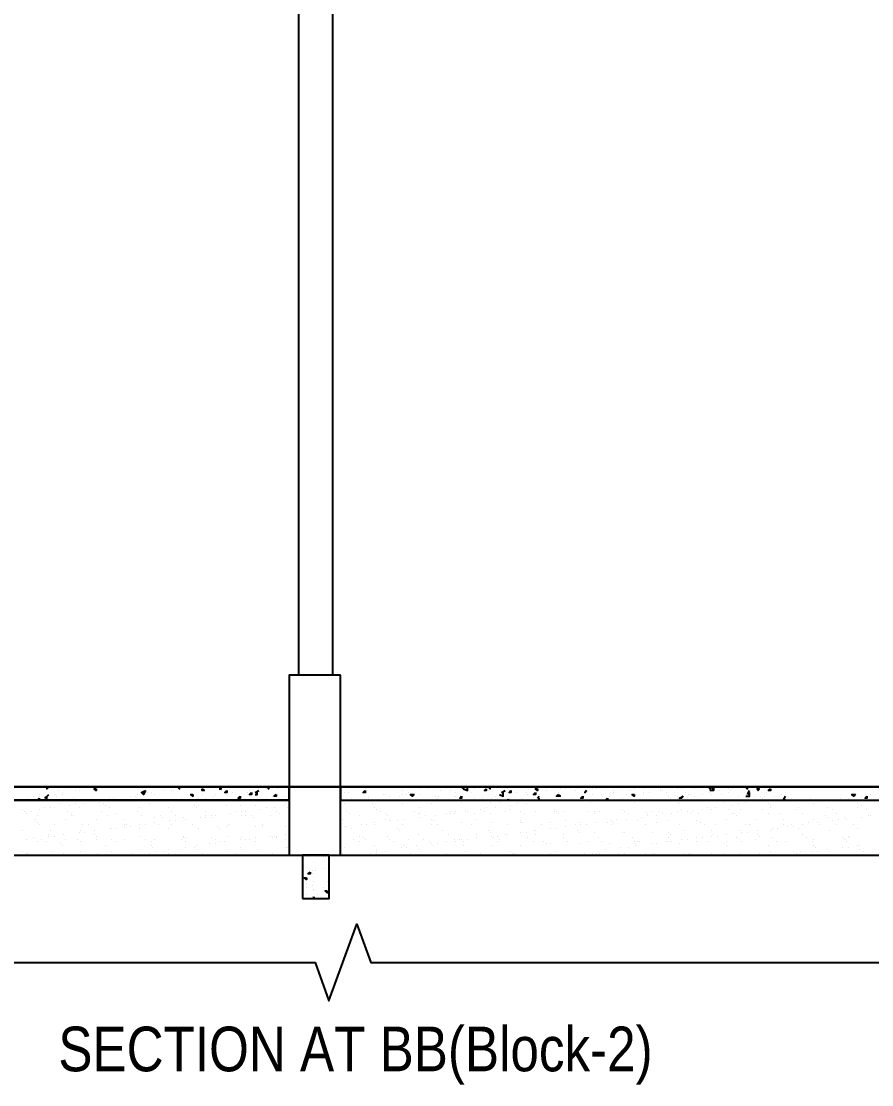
# Model space of a CAD drawing. Header units: metres. Extents: x -941 to 1333, y -28 to 1490.
# Drawn here: x 1022.43 to 1030.04, y 365.1 to 374.63 of the extents above; entities that cross this region are included whole.
import ezdxf

# ---------------------------------------------------------------- set-up
doc = ezdxf.new("R2010")
doc.units = ezdxf.units.M
for name, color, linetype in [('BLK_2_FLR_0_REGULAR_ROOM_1', 4, 'Continuous'), ('BLK_2_HT_OF_BLDG', 5, 'Continuous'), ('window', 3, 'Continuous')]:
    doc.layers.add(name, color=color, linetype=linetype)
doc.styles.add('style2A', font='swissc.ttf')
doc.dimstyles.get("Standard").update_dxf_attribs({"dimtxt": 0.4, "dimasz": 0.18, "dimexe": 0.18, "dimexo": 0.0625, "dimgap": 0, "dimtad": 0, "dimzin": 0, "dimdsep": 46, "dimtxsty": 'style2A', "dimcen": 0.09, "dimse1": 1, "dimse2": 1, "dimadec": 0, "dimazin": 0, "dimtfac": 1, "dimtofl": 0, "dimtmove": 0, "dimatfit": 3, "dimfxl": 0, "dimtolj": 1, "dimtzin": 0, "dimarcsym": 0})

# ---------------------------------------------------------------- blocks, each defined once
blk = doc.blocks.new('*D958')
at = {"layer": 'BLK_2_HT_OF_BLDG', "color": 0, "lineweight": -2}
blk.add_line((1015.2107, 367.9528), (1015.2107, 381.8887), dxfattribs=at)
at = {"layer": 'BLK_2_HT_OF_BLDG', "color": 0}
for points in [[(1015.1807, 381.8887), (1015.2407, 381.8887), (1015.2107, 382.0687)], [(1015.1807, 367.9528), (1015.2407, 367.9528), (1015.2107, 367.7728)]]:
    blk.add_solid(points, dxfattribs=at)
at = {"layer": 'Defpoints', "color": 0}
for p in [(1015.2107, 382.0687), (1025.0305, 382.0687), (1018.315, 367.7728)]:
    blk.add_point(p, dxfattribs=at)
at = {"layer": 'BLK_2_HT_OF_BLDG', "color": 0, "insert": (1015.031, 374.9208), "char_height": 0.35, "attachment_point": 5, "rotation": 90, "style": 'style2A'}
blk.add_mtext('\\A2;14.30', dxfattribs=at)
blk = doc.blocks.new('*D955')
at = {"layer": 'BLK_2_FLR_0_REGULAR_ROOM_1', "color": 0, "lineweight": -2}
blk.add_line((1016.1952, 367.9528), (1016.1952, 380.973), dxfattribs=at)
at = {"layer": 'BLK_2_FLR_0_REGULAR_ROOM_1', "color": 0}
for points in [[(1016.1652, 380.973), (1016.2252, 380.973), (1016.1952, 381.153)], [(1016.1652, 367.9528), (1016.2252, 367.9528), (1016.1952, 367.7728)]]:
    blk.add_solid(points, dxfattribs=at)
at = {"layer": 'Defpoints', "color": 0}
for p in [(1016.1952, 381.153), (1025.0559, 381.153), (1025.0559, 367.7728)]:
    blk.add_point(p, dxfattribs=at)
at = {"layer": 'BLK_2_FLR_0_REGULAR_ROOM_1', "color": 0, "insert": (1015.9898, 374.4629), "char_height": 0.4, "attachment_point": 5, "rotation": 90, "style": 'style2A'}
blk.add_mtext('\\A2;13.38', dxfattribs=at)

msp = doc.modelspace()

# ---------------------------------------------------------------- linework, layer by layer
at = {"lineweight": 25}
for points in [[(1024.91178, 368.77335), (1024.91178, 381.15298)], [(1025.21703, 368.77335), (1025.21703, 381.15298)], [(1018.31496, 367.77281), (1031.81385, 367.77281)], [(1022.58848, 367.70497), (1022.58848, 367.70497)], [(1022.63935, 367.67106), (1022.67327, 367.70497)], [(1022.65631, 367.77281), (1022.65631, 367.75585), (1022.67327, 367.77281)], [(1022.72414, 367.70497), (1022.72414, 367.70497)], [(1022.75806, 367.73889), (1022.75806, 367.73889)], [(1022.79198, 367.72193), (1022.79198, 367.72193)], [(1022.79198, 367.70497), (1022.79198, 367.70497)], [(1022.91069, 367.73889), (1022.91069, 367.73889)], [(1022.9446, 367.73889), (1022.9446, 367.73889)], [(1023.09723, 367.75585), (1023.09723, 367.75585)], [(1023.09723, 367.75585), (1023.09723, 367.75585)], [(1023.47031, 367.70497), (1023.47031, 367.70497)], [(1023.55511, 367.72193), (1023.55511, 367.72193)], [(1023.58902, 367.72193), (1023.58902, 367.72193)], [(1023.62294, 367.70497), (1023.62294, 367.70497)], [(1023.70773, 367.73889), (1023.70773, 367.73889)], [(1023.77557, 367.73889), (1023.77557, 367.73889)], [(1023.79252, 367.73889), (1023.79252, 367.73889)], [(1023.82644, 367.77281), (1023.82644, 367.77281)], [(1023.82644, 367.77281), (1023.8434, 367.75585), (1023.8434, 367.77281)], [(1023.86036, 367.75585), (1023.86036, 367.75585)], [(1023.86036, 367.75585), (1023.86036, 367.75585)], [(1024.0469, 367.70497), (1024.0469, 367.70497)], [(1024.16561, 367.70497), (1024.16561, 367.70497)], [(1024.19953, 367.75585), (1024.21648, 367.75585), (1024.21648, 367.77281)], [(1024.21648, 367.73889), (1024.21648, 367.73889)], [(1024.26736, 367.70497), (1024.26736, 367.70497)], [(1024.31823, 367.72193), (1024.31823, 367.72193)], [(1024.40303, 367.77281), (1024.40303, 367.77281)], [(1024.4539, 367.72193), (1024.4539, 367.72193)], [(1024.47086, 367.73889), (1024.47086, 367.73889)], [(1024.52174, 367.72193), (1024.55565, 367.73889)], [(1024.52174, 367.70497), (1024.53869, 367.70497), (1024.53869, 367.72193)], [(1024.53869, 367.73889), (1024.53869, 367.73889)], [(1024.55565, 367.75585), (1024.55565, 367.75585)], [(1024.62349, 367.75585), (1024.62349, 367.75585)], [(1024.64044, 367.75585), (1024.64044, 367.75585)], [(1024.72524, 367.75585), (1024.72524, 367.75585)], [(1025.31878, 367.72193), (1025.31878, 367.72193)], [(1025.3527, 367.72193), (1025.3527, 367.72193)], [(1025.50532, 367.75585), (1025.50532, 367.75585)], [(1025.52228, 367.72193), (1025.52228, 367.72193)], [(1025.59011, 367.77281), (1025.59011, 367.77281)], [(1025.67491, 367.70497), (1025.67491, 367.70497)], [(1025.69186, 367.70497), (1025.69186, 367.70497)], [(1025.84449, 367.73889), (1025.84449, 367.73889)], [(1025.84449, 367.70497), (1025.84449, 367.70497)], [(1025.87841, 367.70497), (1025.87841, 367.70497)], [(1025.89537, 367.72193), (1025.89537, 367.72193)], [(1025.99712, 367.75585), (1025.99712, 367.75585)], [(1025.99712, 367.70497), (1025.99712, 367.70497)], [(1025.99712, 367.70497), (1025.99712, 367.70497)], [(1026.06495, 367.75585), (1026.06495, 367.75585)], [(1026.18366, 367.73889), (1026.18366, 367.73889)], [(1026.26845, 367.73889), (1026.26845, 367.73889)], [(1026.31933, 367.72193), (1026.31933, 367.72193)], [(1026.3702, 367.77281), (1026.3702, 367.77281)], [(1026.3702, 367.77281), (1026.38716, 367.75585), (1026.38716, 367.77281)], [(1026.3702, 367.75585), (1026.3702, 367.75585)], [(1026.38716, 367.75585), (1026.42108, 367.73889), (1026.42108, 367.77281)], [(1026.40412, 367.77281), (1026.40412, 367.77281)], [(1026.45499, 367.72193), (1026.45499, 367.72193)], [(1026.48891, 367.75585), (1026.48891, 367.75585)], [(1026.60762, 367.77281), (1026.62458, 367.75585), (1026.62458, 367.77281)], [(1026.60762, 367.73889), (1026.60762, 367.73889)], [(1026.70937, 367.70497), (1026.74329, 367.68801), (1026.74329, 367.72193)], [(1026.72633, 367.72193), (1026.76024, 367.73889)], [(1026.7772, 367.75585), (1026.7772, 367.75585)], [(1026.86199, 367.72193), (1026.86199, 367.72193)], [(1026.94679, 367.72193), (1026.94679, 367.72193)], [(1026.96374, 367.70497), (1026.96374, 367.70497)], [(1027.04854, 367.73889), (1027.04854, 367.73889)], [(1027.0655, 367.70497), (1027.0655, 367.70497)], [(1027.13333, 367.73889), (1027.13333, 367.73889)], [(1027.23508, 367.72193), (1027.23508, 367.72193)], [(1027.25204, 367.75585), (1027.25204, 367.75585)], [(1027.30291, 367.75585), (1027.30291, 367.75585)], [(1027.3877, 367.73889), (1027.3877, 367.73889)], [(1027.40466, 367.75585), (1027.40466, 367.75585)], [(1027.4725, 367.72193), (1027.4725, 367.72193)], [(1027.54033, 367.75585), (1027.54033, 367.75585)], [(1027.54033, 367.70497), (1027.54033, 367.70497)], [(1027.57425, 367.75585), (1027.57425, 367.75585)], [(1027.62512, 367.70497), (1027.62512, 367.70497)], [(1027.72687, 367.73889), (1027.72687, 367.73889)], [(1027.72687, 367.72193), (1027.72687, 367.72193)], [(1027.84558, 367.70497), (1027.84558, 367.70497)], [(1027.8795, 367.73889), (1027.8795, 367.73889)], [(1027.91342, 367.75585), (1027.91342, 367.75585)], [(1027.99821, 367.75585), (1027.99821, 367.75585)], [(1027.99821, 367.72193), (1027.99821, 367.72193)], [(1027.99821, 367.70497), (1027.99821, 367.70497)], [(1028.04908, 367.72193), (1028.04908, 367.72193)], [(1028.15083, 367.75585), (1028.15083, 367.75585)], [(1028.15083, 367.73889), (1028.15083, 367.73889)], [(1028.16779, 367.73889), (1028.16779, 367.73889)], [(1028.20171, 367.72193), (1028.20171, 367.72193)], [(1028.30346, 367.77281), (1028.30346, 367.77281)], [(1028.30346, 367.75585), (1028.30346, 367.75585)], [(1028.33738, 367.75585), (1028.33738, 367.75585)], [(1028.37129, 367.72193), (1028.37129, 367.72193)], [(1028.40521, 367.70497), (1028.40521, 367.70497)], [(1028.42217, 367.70497), (1028.42217, 367.70497)], [(1028.45608, 367.75585), (1028.45608, 367.75585)], [(1028.52392, 367.70497), (1028.52392, 367.70497)], [(1028.60871, 367.75585), (1028.62567, 367.77281), (1028.62567, 367.73889), (1028.59175, 367.73889)], [(1028.59175, 367.72193), (1028.59175, 367.72193)], [(1028.59175, 367.72193), (1028.59175, 367.72193)], [(1028.60871, 367.70497), (1028.60871, 367.70497)], [(1028.62567, 367.73889), (1028.62567, 367.73889)], [(1028.67654, 367.73889), (1028.67654, 367.73889)], [(1028.6935, 367.70497), (1028.6935, 367.70497)], [(1028.76134, 367.75585), (1028.76134, 367.75585)], [(1028.76134, 367.72193), (1028.76134, 367.72193)], [(1028.77829, 367.73889), (1028.77829, 367.73889)], [(1028.79525, 367.75585), (1028.79525, 367.75585)], [(1028.91396, 367.77281), (1028.91396, 367.77281)], [(1028.91396, 367.77281), (1028.93092, 367.75585), (1028.93092, 367.77281)], [(1028.91396, 367.75585), (1028.91396, 367.75585)], [(1028.91396, 367.68801), (1028.94788, 367.68801), (1028.94788, 367.72193)], [(1028.93092, 367.70497), (1028.94788, 367.73889)], [(1028.94788, 367.72193), (1028.94788, 367.72193)], [(1029.03267, 367.73889), (1029.01571, 367.75585), (1029.03267, 367.75585), (1029.01571, 367.73889)], [(1029.1005, 367.72193), (1029.1005, 367.72193)], [(1029.23617, 367.70497), (1029.23617, 367.70497)], [(1029.27009, 367.72193), (1029.27009, 367.72193)], [(1029.27009, 367.70497), (1029.27009, 367.70497)], [(1029.98234, 367.70497), (1029.98234, 367.70497)], [(1030.03322, 367.70497), (1030.03322, 367.70497)], [(1024.81003, 367.6541), (1024.82699, 367.6541), (1018.77284, 367.6541)], [(1022.48673, 367.67106), (1022.48673, 367.67106)], [(1022.48673, 367.6541), (1022.48673, 367.6541)], [(1022.5376, 367.68801), (1022.5376, 367.68801)], [(1022.58848, 367.68801), (1022.58848, 367.68801)], [(1022.63935, 367.6541), (1022.65631, 367.6541), (1022.65631, 367.68801)], [(1022.63935, 367.68801), (1022.63935, 367.68801)], [(1022.7411, 367.68801), (1022.7411, 367.68801)], [(1022.77502, 367.62018), (1022.77502, 367.62018)], [(1022.80894, 367.6541), (1022.80894, 367.6541)], [(1022.80894, 367.6541), (1022.80894, 367.6541)], [(1022.8259, 367.6541), (1022.84285, 367.6541)], [(1022.8259, 367.6541), (1022.8259, 367.6541)], [(1022.84285, 367.6541), (1022.84285, 367.6541)], [(1022.85981, 367.60322), (1022.85981, 367.60322)], [(1022.89373, 367.67106), (1022.89373, 367.67106)], [(1022.91069, 367.62018), (1022.91069, 367.62018)], [(1022.97852, 367.6541), (1022.99548, 367.6541)], [(1022.99548, 367.62018), (1022.99548, 367.62018)], [(1023.06331, 367.67106), (1023.06331, 367.67106)], [(1023.09723, 367.6541), (1023.09723, 367.6541)], [(1023.09723, 367.6541), (1023.09723, 367.6541)], [(1023.13115, 367.63714), (1023.13115, 367.63714)], [(1023.16506, 367.62018), (1023.16506, 367.62018)], [(1023.18202, 367.60322), (1023.18202, 367.60322)], [(1023.21594, 367.67106), (1023.21594, 367.67106)], [(1023.21594, 367.6541), (1023.21594, 367.6541)], [(1023.24986, 367.67106), (1023.24986, 367.67106)], [(1023.26681, 367.6541), (1023.26681, 367.6541)], [(1023.38552, 367.6541), (1023.38552, 367.6541)], [(1023.40248, 367.68801), (1023.40248, 367.68801)], [(1023.40248, 367.68801), (1023.40248, 367.68801)], [(1023.45336, 367.68801), (1023.45336, 367.68801)], [(1023.57206, 367.62018), (1023.57206, 367.62018)], [(1023.86036, 367.67106), (1023.86036, 367.67106)], [(1023.86036, 367.6541), (1023.86036, 367.6541)], [(1023.89427, 367.6541), (1023.89427, 367.6541)], [(1023.97907, 367.60322), (1023.97907, 367.60322)], [(1024.01298, 367.67106), (1024.01298, 367.67106)], [(1024.01298, 367.60322), (1024.01298, 367.60322)], [(1024.08082, 367.67106), (1024.08082, 367.67106)], [(1024.14865, 367.68801), (1024.14865, 367.68801)], [(1024.26736, 367.60322), (1024.26736, 367.60322)], [(1024.38607, 367.60322), (1024.38607, 367.60322)], [(1024.50478, 367.6541), (1024.50478, 367.6541)], [(1024.52174, 367.60322), (1024.52174, 367.60322)], [(1024.62349, 367.67106), (1024.62349, 367.67106)], [(1024.67436, 367.68801), (1024.67436, 367.68801)], [(1024.75915, 367.6541), (1024.75915, 367.6541)], [(1024.77611, 367.68801), (1024.77611, 367.68801)], [(1024.77611, 367.60322), (1024.77611, 367.60322)], [(1024.79307, 367.62018), (1024.79307, 367.62018)], [(1024.81003, 367.6541), (1024.81003, 367.6541)], [(1024.82699, 367.67106), (1024.82699, 367.67106)], [(1024.82699, 367.6541), (1024.82699, 367.6541)], [(1025.28486, 367.6541), (1031.35597, 367.6541)], [(1025.31878, 367.62018), (1025.31878, 367.62018)], [(1025.33574, 367.6541), (1025.3527, 367.6541)], [(1025.3527, 367.6541), (1025.3527, 367.6541)], [(1025.38661, 367.67106), (1025.38661, 367.67106)], [(1025.53924, 367.68801), (1025.53924, 367.68801)], [(1025.53924, 367.67106), (1025.53924, 367.67106)], [(1025.57316, 367.62018), (1025.57316, 367.62018)], [(1025.62403, 367.6541), (1025.62403, 367.6541)], [(1025.72578, 367.68801), (1025.72578, 367.68801)], [(1025.81057, 367.68801), (1025.81057, 367.68801)], [(1025.84449, 367.62018), (1025.84449, 367.62018)], [(1025.9632, 367.6541), (1025.9632, 367.6541)], [(1025.99712, 367.6541), (1025.99712, 367.6541)], [(1026.09887, 367.62018), (1026.09887, 367.62018)], [(1026.13278, 367.68801), (1026.13278, 367.68801)], [(1026.14974, 367.67106), (1026.14974, 367.67106)], [(1026.1667, 367.68801), (1026.1667, 367.68801)], [(1026.30237, 367.68801), (1026.30237, 367.68801)], [(1026.31933, 367.68801), (1026.31933, 367.68801)], [(1026.3702, 367.63714), (1026.3702, 367.63714)], [(1026.48891, 367.67106), (1026.48891, 367.67106)], [(1026.48891, 367.67106), (1026.48891, 367.67106)], [(1026.55674, 367.67106), (1026.55674, 367.67106)], [(1026.62458, 367.63714), (1026.62458, 367.63714)], [(1026.64154, 367.67106), (1026.64154, 367.67106)], [(1026.67545, 367.68801), (1026.67545, 367.68801)], [(1026.70937, 367.63714), (1026.70937, 367.63714)], [(1026.76024, 367.6541), (1026.76024, 367.6541)], [(1026.7772, 367.67106), (1026.7772, 367.67106)], [(1026.79416, 367.67106), (1026.79416, 367.67106)], [(1026.79416, 367.6541), (1026.79416, 367.6541)], [(1026.81112, 367.60322), (1026.81112, 367.60322)], [(1026.86199, 367.62018), (1026.86199, 367.62018)], [(1026.87895, 367.63714), (1026.87895, 367.63714)], [(1026.91287, 367.67106), (1026.91287, 367.67106)], [(1026.94679, 367.62018), (1026.94679, 367.62018)], [(1026.96374, 367.6541), (1026.96374, 367.6541)], [(1027.03158, 367.6541), (1027.04854, 367.6541)], [(1027.04854, 367.67106), (1027.0655, 367.68801)], [(1027.0655, 367.6541), (1027.0655, 367.67106)], [(1027.08245, 367.6541), (1027.08245, 367.6541)], [(1027.11637, 367.6541), (1027.11637, 367.6541)], [(1027.16725, 367.6541), (1027.16725, 367.6541)], [(1027.23508, 367.6541), (1027.23508, 367.6541)], [(1027.35379, 367.67106), (1027.35379, 367.67106)], [(1027.52337, 367.6541), (1027.52337, 367.6541)], [(1027.52337, 367.63714), (1027.52337, 367.63714)], [(1027.69296, 367.68801), (1027.69296, 367.68801)], [(1027.81166, 367.67106), (1027.81166, 367.67106)], [(1027.8795, 367.6541), (1027.8795, 367.6541)], [(1027.8795, 367.6541), (1027.8795, 367.6541)], [(1027.91342, 367.63714), (1027.91342, 367.63714)], [(1028.03212, 367.6541), (1028.03212, 367.6541)], [(1028.21867, 367.68801), (1028.21867, 367.68801)], [(1028.23562, 367.67106), (1028.23562, 367.67106)], [(1028.30346, 367.68801), (1028.30346, 367.68801)], [(1028.30346, 367.67106), (1028.30346, 367.67106)], [(1028.30346, 367.63714), (1028.30346, 367.63714)], [(1028.32042, 367.62018), (1028.32042, 367.62018)], [(1028.45608, 367.68801), (1028.45608, 367.68801)], [(1028.71046, 367.63714), (1028.71046, 367.63714)], [(1028.76134, 367.6541), (1028.77829, 367.6541)], [(1028.76134, 367.6541), (1028.76134, 367.6541)], [(1028.77829, 367.6541), (1028.77829, 367.6541)], [(1028.79525, 367.60322), (1028.79525, 367.60322)], [(1028.84613, 367.68801), (1028.84613, 367.68801)], [(1028.84613, 367.62018), (1028.84613, 367.62018)], [(1028.88004, 367.6541), (1028.88004, 367.6541)], [(1028.897, 367.6541), (1028.897, 367.6541)], [(1028.91396, 367.6541), (1028.91396, 367.6541)], [(1028.91396, 367.63714), (1028.91396, 367.63714)], [(1028.98179, 367.67106), (1028.98179, 367.67106)], [(1028.99875, 367.68801), (1028.99875, 367.68801)], [(1029.04963, 367.68801), (1029.04963, 367.68801)], [(1029.06659, 367.67106), (1029.06659, 367.67106)], [(1029.08354, 367.68801), (1029.08354, 367.68801)], [(1029.11746, 367.62018), (1029.11746, 367.62018)], [(1029.13442, 367.60322), (1029.13442, 367.60322)], [(1029.16834, 367.68801), (1029.16834, 367.68801)], [(1029.21921, 367.68801), (1029.21921, 367.68801)], [(1029.25313, 367.6541), (1029.27009, 367.68801)], [(1029.27009, 367.6541), (1029.25313, 367.67106)], [(1029.32096, 367.67106), (1029.32096, 367.67106)], [(1029.49055, 367.67106), (1029.49055, 367.67106)], [(1029.52446, 367.62018), (1029.52446, 367.62018)], [(1029.64317, 367.6541), (1029.64317, 367.6541)], [(1029.64317, 367.6541), (1029.64317, 367.6541)], [(1029.67709, 367.6541), (1029.67709, 367.6541)], [(1029.76188, 367.67106), (1029.76188, 367.67106)], [(1029.81276, 367.6541), (1029.81276, 367.6541)], [(1029.82971, 367.67106), (1029.82971, 367.67106)], [(1029.89755, 367.68801), (1029.89755, 367.68801)], [(1029.91451, 367.6541), (1029.91451, 367.6541)], [(1029.91451, 367.62018), (1029.91451, 367.62018)], [(1029.94842, 367.68801), (1029.94842, 367.68801)], [(1029.94842, 367.60322), (1029.94842, 367.60322)], [(1029.96538, 367.6541), (1029.96538, 367.6541)], [(1022.43585, 367.56931), (1022.43585, 367.56931)], [(1022.45281, 367.55235), (1022.45281, 367.55235)], [(1022.46977, 367.53539), (1022.46977, 367.53539)], [(1022.52064, 367.55235), (1022.52064, 367.55235)], [(1022.57152, 367.51843), (1022.57152, 367.51843)], [(1022.58848, 367.56931), (1022.58848, 367.56931)], [(1022.63935, 367.58626), (1022.63935, 367.58626)], [(1022.69023, 367.58626), (1022.69023, 367.58626)], [(1022.72414, 367.58626), (1022.72414, 367.58626)], [(1022.84285, 367.55235), (1022.84285, 367.55235)], [(1022.87677, 367.53539), (1022.87677, 367.53539)], [(1022.87677, 367.51843), (1022.87677, 367.51843)], [(1022.89373, 367.51843), (1022.89373, 367.51843)], [(1022.9446, 367.58626), (1022.9446, 367.58626)], [(1023.1481, 367.55235), (1023.1481, 367.55235)], [(1023.19898, 367.51843), (1023.19898, 367.51843)], [(1023.21594, 367.58626), (1023.21594, 367.58626)], [(1023.28377, 367.53539), (1023.28377, 367.53539)], [(1023.47031, 367.55235), (1023.47031, 367.55235)], [(1023.48727, 367.58626), (1023.48727, 367.58626)], [(1023.50423, 367.51843), (1023.50423, 367.51843)], [(1023.67382, 367.51843), (1023.67382, 367.51843)], [(1023.74165, 367.58626), (1023.74165, 367.58626)], [(1023.77557, 367.55235), (1023.77557, 367.55235)], [(1023.80948, 367.51843), (1023.80948, 367.51843)], [(1023.99602, 367.58626), (1023.99602, 367.58626)], [(1024.08082, 367.55235), (1024.08082, 367.55235)], [(1024.08082, 367.51843), (1024.08082, 367.51843)], [(1024.13169, 367.51843), (1024.13169, 367.51843)], [(1024.16561, 367.51843), (1024.16561, 367.51843)], [(1024.30128, 367.53539), (1024.30128, 367.53539)], [(1024.35215, 367.55235), (1024.35215, 367.55235)], [(1024.40303, 367.55235), (1024.40303, 367.55235)], [(1024.40303, 367.51843), (1024.40303, 367.51843)], [(1024.43694, 367.55235), (1024.43694, 367.55235)], [(1024.43694, 367.51843), (1024.43694, 367.51843)], [(1024.48782, 367.51843), (1024.48782, 367.51843)], [(1024.57261, 367.56931), (1024.57261, 367.56931)], [(1024.62349, 367.58626), (1024.62349, 367.58626)], [(1024.6574, 367.51843), (1024.6574, 367.51843)], [(1024.69132, 367.58626), (1024.69132, 367.58626)], [(1024.70828, 367.55235), (1024.70828, 367.55235)], [(1024.74219, 367.53539), (1024.74219, 367.53539)], [(1024.81003, 367.58626), (1024.81003, 367.58626)], [(1025.33574, 367.55235), (1025.33574, 367.55235)], [(1025.36966, 367.53539), (1025.36966, 367.53539)], [(1025.45445, 367.51843), (1025.45445, 367.51843)], [(1025.59011, 367.58626), (1025.59011, 367.58626)], [(1025.60707, 367.56931), (1025.60707, 367.56931)], [(1025.64099, 367.55235), (1025.64099, 367.55235)], [(1025.69186, 367.53539), (1025.69186, 367.53539)], [(1025.70882, 367.51843), (1025.70882, 367.51843)], [(1025.94624, 367.55235), (1025.94624, 367.55235)], [(1025.98016, 367.53539), (1025.98016, 367.53539)], [(1025.99712, 367.58626), (1025.99712, 367.58626)], [(1025.99712, 367.53539), (1025.99712, 367.53539)], [(1026.04799, 367.51843), (1026.04799, 367.51843)], [(1026.13278, 367.51843), (1026.13278, 367.51843)], [(1026.23453, 367.53539), (1026.23453, 367.53539)], [(1026.26845, 367.55235), (1026.26845, 367.55235)], [(1026.26845, 367.53539), (1026.26845, 367.53539)], [(1026.30237, 367.53539), (1026.30237, 367.53539)], [(1026.31933, 367.55235), (1026.31933, 367.55235)], [(1026.40412, 367.56931), (1026.40412, 367.56931)], [(1026.40412, 367.55235), (1026.40412, 367.55235)], [(1026.42108, 367.55235), (1026.42108, 367.55235)], [(1026.48891, 367.53539), (1026.48891, 367.53539)], [(1026.53978, 367.56931), (1026.53978, 367.56931)], [(1026.5737, 367.55235), (1026.5737, 367.55235)], [(1026.59066, 367.58626), (1026.59066, 367.58626)], [(1026.62458, 367.53539), (1026.62458, 367.53539)], [(1026.67545, 367.58626), (1026.67545, 367.58626)], [(1026.76024, 367.55235), (1026.76024, 367.55235)], [(1026.79416, 367.56931), (1026.79416, 367.56931)], [(1026.89591, 367.55235), (1026.89591, 367.55235)], [(1026.92983, 367.53539), (1026.92983, 367.53539)], [(1027.03158, 367.55235), (1027.03158, 367.55235)], [(1027.20116, 367.56931), (1027.20116, 367.56931)], [(1027.20116, 367.55235), (1027.20116, 367.55235)], [(1027.21812, 367.55235), (1027.21812, 367.55235)], [(1027.23508, 367.53539), (1027.23508, 367.53539)], [(1027.28595, 367.55235), (1027.28595, 367.55235)], [(1027.50641, 367.55235), (1027.50641, 367.55235)], [(1027.55729, 367.55235), (1027.55729, 367.55235)], [(1027.55729, 367.53539), (1027.55729, 367.53539)], [(1027.60816, 367.55235), (1027.60816, 367.55235)], [(1027.81166, 367.56931), (1027.81166, 367.56931)], [(1027.82862, 367.55235), (1027.82862, 367.55235)], [(1027.86254, 367.53539), (1027.86254, 367.53539)], [(1028.01517, 367.55235), (1028.01517, 367.55235)], [(1028.03212, 367.53539), (1028.03212, 367.53539)], [(1028.03212, 367.51843), (1028.03212, 367.51843)], [(1028.06604, 367.55235), (1028.06604, 367.55235)], [(1028.11692, 367.51843), (1028.11692, 367.51843)], [(1028.13387, 367.55235), (1028.13387, 367.55235)], [(1028.16779, 367.53539), (1028.16779, 367.53539)], [(1028.25258, 367.53539), (1028.25258, 367.53539)], [(1028.30346, 367.55235), (1028.30346, 367.55235)], [(1028.33738, 367.56931), (1028.33738, 367.56931)], [(1028.38825, 367.55235), (1028.38825, 367.55235)], [(1028.42217, 367.53539), (1028.42217, 367.53539)], [(1028.43913, 367.55235), (1028.43913, 367.55235)], [(1028.49, 367.53539), (1028.49, 367.53539)], [(1028.52392, 367.56931), (1028.52392, 367.56931)], [(1028.57479, 367.58626), (1028.57479, 367.58626)], [(1028.60871, 367.56931), (1028.60871, 367.56931)], [(1028.64263, 367.58626), (1028.64263, 367.58626)], [(1028.76134, 367.56931), (1028.76134, 367.56931)], [(1028.79525, 367.53539), (1028.79525, 367.53539)], [(1028.81221, 367.53539), (1028.81221, 367.53539)], [(1028.82917, 367.51843), (1028.82917, 367.51843)], [(1028.86309, 367.56931), (1028.86309, 367.56931)], [(1029.06659, 367.56931), (1029.06659, 367.56931)], [(1029.11746, 367.53539), (1029.11746, 367.53539)], [(1029.13442, 367.58626), (1029.13442, 367.58626)], [(1029.21921, 367.53539), (1029.21921, 367.53539)], [(1029.37184, 367.56931), (1029.37184, 367.56931)], [(1029.3888, 367.58626), (1029.3888, 367.58626)], [(1029.42271, 367.53539), (1029.42271, 367.53539)], [(1029.62621, 367.51843), (1029.62621, 367.51843)], [(1029.64317, 367.58626), (1029.64317, 367.58626)], [(1029.69405, 367.56931), (1029.69405, 367.56931)], [(1029.72796, 367.53539), (1029.72796, 367.53539)], [(1029.91451, 367.58626), (1029.91451, 367.58626)], [(1029.9993, 367.56931), (1029.9993, 367.56931)], [(1030.01626, 367.51843), (1030.01626, 367.51843)], [(1030.03322, 367.51843), (1030.03322, 367.51843)], [(1022.55456, 367.48451), (1022.55456, 367.48451)], [(1022.57152, 367.4506), (1022.57152, 367.4506)], [(1022.58848, 367.43364), (1022.58848, 367.43364)], [(1022.72414, 367.43364), (1022.72414, 367.43364)], [(1022.8259, 367.48451), (1022.8259, 367.48451)], [(1022.97852, 367.43364), (1022.97852, 367.43364)], [(1023.0294, 367.43364), (1023.0294, 367.43364)], [(1023.09723, 367.48451), (1023.09723, 367.48451)], [(1023.35161, 367.48451), (1023.35161, 367.48451)], [(1023.35161, 367.43364), (1023.35161, 367.43364)], [(1023.35161, 367.41668), (1023.35161, 367.41668)], [(1023.36856, 367.43364), (1023.36856, 367.43364)], [(1023.40248, 367.41668), (1023.40248, 367.41668)], [(1023.48727, 367.43364), (1023.48727, 367.43364)], [(1023.53815, 367.43364), (1023.53815, 367.43364)], [(1023.62294, 367.50147), (1023.62294, 367.50147)], [(1023.62294, 367.4506), (1023.62294, 367.4506)], [(1023.65686, 367.43364), (1023.65686, 367.43364)], [(1023.69077, 367.50147), (1023.69077, 367.50147)], [(1023.75861, 367.46756), (1023.75861, 367.46756)], [(1023.77557, 367.43364), (1023.77557, 367.43364)], [(1023.80948, 367.46756), (1023.80948, 367.46756)], [(1023.87732, 367.50147), (1023.87732, 367.50147)], [(1023.89427, 367.48451), (1023.89427, 367.48451)], [(1023.96211, 367.43364), (1023.96211, 367.43364)], [(1024.02994, 367.50147), (1024.02994, 367.50147)], [(1024.08082, 367.50147), (1024.08082, 367.50147)], [(1024.13169, 367.50147), (1024.13169, 367.50147)], [(1024.18257, 367.41668), (1024.18257, 367.41668)], [(1024.26736, 367.41668), (1024.26736, 367.41668)], [(1024.28432, 367.43364), (1024.28432, 367.43364)], [(1024.50478, 367.50147), (1024.50478, 367.50147)], [(1024.52174, 367.41668), (1024.52174, 367.41668)], [(1024.58957, 367.43364), (1024.58957, 367.43364)], [(1024.58957, 367.41668), (1024.58957, 367.41668)], [(1024.79307, 367.41668), (1024.79307, 367.41668)], [(1025.30182, 367.48451), (1025.30182, 367.48451)], [(1025.31878, 367.41668), (1025.31878, 367.41668)], [(1025.33574, 367.41668), (1025.33574, 367.41668)], [(1025.47141, 367.43364), (1025.47141, 367.43364)], [(1025.52228, 367.43364), (1025.52228, 367.43364)], [(1025.52228, 367.43364), (1025.52228, 367.43364)], [(1025.59011, 367.4506), (1025.59011, 367.4506)], [(1025.59011, 367.43364), (1025.59011, 367.43364)], [(1025.69186, 367.48451), (1025.69186, 367.48451)], [(1025.72578, 367.46756), (1025.72578, 367.46756)], [(1025.79362, 367.46756), (1025.79362, 367.46756)], [(1025.84449, 367.43364), (1025.84449, 367.43364)], [(1025.84449, 367.43364), (1025.84449, 367.43364)], [(1025.86145, 367.48451), (1025.86145, 367.48451)], [(1025.99712, 367.50147), (1025.99712, 367.50147)], [(1026.09887, 367.48451), (1026.09887, 367.48451)], [(1026.09887, 367.43364), (1026.09887, 367.43364)], [(1026.11582, 367.46756), (1026.11582, 367.46756)], [(1026.14974, 367.43364), (1026.14974, 367.43364)], [(1026.3702, 367.4506), (1026.3702, 367.4506)], [(1026.45499, 367.43364), (1026.45499, 367.43364)], [(1026.50587, 367.48451), (1026.50587, 367.48451)], [(1026.64154, 367.4506), (1026.64154, 367.4506)], [(1026.7772, 367.43364), (1026.7772, 367.43364)], [(1026.89591, 367.46756), (1026.89591, 367.46756)], [(1026.89591, 367.4506), (1026.89591, 367.4506)], [(1026.91287, 367.4506), (1026.91287, 367.4506)], [(1027.08245, 367.43364), (1027.08245, 367.43364)], [(1027.16725, 367.4506), (1027.16725, 367.4506)], [(1027.30291, 367.46756), (1027.30291, 367.46756)], [(1027.30291, 367.41668), (1027.30291, 367.41668)], [(1027.3877, 367.43364), (1027.3877, 367.43364)], [(1027.42162, 367.4506), (1027.42162, 367.4506)], [(1027.43858, 367.43364), (1027.43858, 367.43364)], [(1027.48946, 367.43364), (1027.48946, 367.43364)], [(1027.57425, 367.4506), (1027.57425, 367.4506)], [(1027.676, 367.4506), (1027.676, 367.4506)], [(1027.70991, 367.46756), (1027.70991, 367.46756)], [(1027.70991, 367.46756), (1027.70991, 367.46756)], [(1027.70991, 367.43364), (1027.70991, 367.43364)], [(1027.72687, 367.4506), (1027.72687, 367.4506)], [(1027.76079, 367.48451), (1027.76079, 367.48451)], [(1027.84558, 367.48451), (1027.84558, 367.48451)], [(1027.94733, 367.46756), (1027.94733, 367.46756)], [(1027.98125, 367.50147), (1027.98125, 367.50147)], [(1028.01517, 367.43364), (1028.01517, 367.43364)], [(1028.11692, 367.4506), (1028.11692, 367.4506)], [(1028.21867, 367.46756), (1028.21867, 367.46756)], [(1028.32042, 367.43364), (1028.32042, 367.43364)], [(1028.47304, 367.46756), (1028.47304, 367.46756)], [(1028.50696, 367.4506), (1028.50696, 367.4506)], [(1028.54088, 367.43364), (1028.54088, 367.43364)], [(1028.64263, 367.43364), (1028.64263, 367.43364)], [(1028.74438, 367.48451), (1028.74438, 367.48451)], [(1028.91396, 367.43364), (1028.91396, 367.43364)], [(1028.94788, 367.43364), (1028.94788, 367.43364)], [(1028.99875, 367.48451), (1028.99875, 367.48451)], [(1029.25313, 367.48451), (1029.25313, 367.48451)], [(1029.25313, 367.43364), (1029.25313, 367.43364)], [(1029.28705, 367.41668), (1029.28705, 367.41668)], [(1029.32096, 367.43364), (1029.32096, 367.43364)], [(1029.33792, 367.41668), (1029.33792, 367.41668)], [(1029.42271, 367.43364), (1029.42271, 367.43364)], [(1029.47359, 367.4506), (1029.47359, 367.4506)], [(1029.52446, 367.48451), (1029.52446, 367.48451)], [(1029.55838, 367.4506), (1029.55838, 367.4506)], [(1029.57534, 367.43364), (1029.57534, 367.43364)], [(1029.64317, 367.50147), (1029.64317, 367.50147)], [(1029.69405, 367.46756), (1029.69405, 367.46756)], [(1029.72796, 367.43364), (1029.72796, 367.43364)], [(1029.74492, 367.48451), (1029.74492, 367.48451)], [(1029.7958, 367.50147), (1029.7958, 367.50147)], [(1029.81276, 367.48451), (1029.81276, 367.48451)], [(1029.88059, 367.43364), (1029.88059, 367.43364)], [(1029.94842, 367.50147), (1029.94842, 367.50147)], [(1022.43585, 367.38276), (1022.43585, 367.38276)], [(1022.5376, 367.31493), (1022.5376, 367.31493)], [(1022.67327, 367.34885), (1022.67327, 367.34885)], [(1022.67327, 367.33189), (1022.67327, 367.33189)], [(1022.69023, 367.38276), (1022.69023, 367.38276)], [(1022.72414, 367.33189), (1022.72414, 367.33189)], [(1022.80894, 367.34885), (1022.80894, 367.34885)], [(1022.9446, 367.36581), (1022.9446, 367.36581)], [(1022.96156, 367.38276), (1022.96156, 367.38276)], [(1022.99548, 367.36581), (1022.99548, 367.36581)], [(1023.08027, 367.38276), (1023.08027, 367.38276)], [(1023.08027, 367.34885), (1023.08027, 367.34885)], [(1023.09723, 367.33189), (1023.09723, 367.33189)], [(1023.21594, 367.39972), (1023.21594, 367.39972)], [(1023.2329, 367.39972), (1023.2329, 367.39972)], [(1023.26681, 367.39972), (1023.26681, 367.39972)], [(1023.48727, 367.39972), (1023.48727, 367.39972)], [(1023.48727, 367.33189), (1023.48727, 367.33189)], [(1023.74165, 367.39972), (1023.74165, 367.39972)], [(1023.87732, 367.33189), (1023.87732, 367.33189)], [(1023.87732, 367.31493), (1023.87732, 367.31493)], [(1023.89427, 367.31493), (1023.89427, 367.31493)], [(1024.01298, 367.39972), (1024.01298, 367.39972)], [(1024.13169, 367.31493), (1024.13169, 367.31493)], [(1024.19953, 367.39972), (1024.19953, 367.39972)], [(1024.28432, 367.33189), (1024.28432, 367.33189)], [(1024.40303, 367.31493), (1024.40303, 367.31493)], [(1024.52174, 367.31493), (1024.52174, 367.31493)], [(1024.6574, 367.33189), (1024.6574, 367.33189)], [(1024.67436, 367.31493), (1024.67436, 367.31493)], [(1024.69132, 367.33189), (1024.69132, 367.33189)], [(1024.70828, 367.33189), (1024.70828, 367.33189)], [(1024.70828, 367.31493), (1024.70828, 367.31493)], [(1024.79307, 367.34885), (1024.79307, 367.34885)], [(1025.38661, 367.39972), (1025.38661, 367.39972)], [(1025.45445, 367.33189), (1025.45445, 367.33189)], [(1025.48836, 367.31493), (1025.48836, 367.31493)], [(1025.70882, 367.33189), (1025.70882, 367.33189)], [(1025.79362, 367.39972), (1025.79362, 367.39972)], [(1025.81057, 367.38276), (1025.81057, 367.38276)], [(1025.98016, 367.34885), (1025.98016, 367.34885)], [(1026.20062, 367.38276), (1026.20062, 367.38276)], [(1026.25149, 367.34885), (1026.25149, 367.34885)], [(1026.50587, 367.34885), (1026.50587, 367.34885)], [(1026.50587, 367.31493), (1026.50587, 367.31493)], [(1026.60762, 367.38276), (1026.60762, 367.38276)], [(1026.62458, 367.36581), (1026.62458, 367.36581)], [(1026.64154, 367.33189), (1026.64154, 367.33189)], [(1026.65849, 367.31493), (1026.65849, 367.31493)], [(1026.69241, 367.33189), (1026.69241, 367.33189)], [(1026.76024, 367.34885), (1026.76024, 367.34885)], [(1026.7772, 367.34885), (1026.7772, 367.34885)], [(1026.89591, 367.36581), (1026.89591, 367.36581)], [(1026.94679, 367.36581), (1026.94679, 367.36581)], [(1026.96374, 367.31493), (1026.96374, 367.31493)], [(1027.01462, 367.38276), (1027.01462, 367.38276)], [(1027.03158, 367.38276), (1027.03158, 367.38276)], [(1027.03158, 367.34885), (1027.03158, 367.34885)], [(1027.16725, 367.39972), (1027.16725, 367.39972)], [(1027.21812, 367.39972), (1027.21812, 367.39972)], [(1027.28595, 367.34885), (1027.28595, 367.34885)], [(1027.28595, 367.31493), (1027.28595, 367.31493)], [(1027.40466, 367.38276), (1027.40466, 367.38276)], [(1027.42162, 367.36581), (1027.42162, 367.36581)], [(1027.55729, 367.36581), (1027.55729, 367.36581)], [(1027.59121, 367.31493), (1027.59121, 367.31493)], [(1027.81166, 367.36581), (1027.81166, 367.36581)], [(1027.82862, 367.36581), (1027.82862, 367.36581)], [(1027.89646, 367.31493), (1027.89646, 367.31493)], [(1028.083, 367.36581), (1028.083, 367.36581)], [(1028.21867, 367.36581), (1028.21867, 367.36581)], [(1028.21867, 367.31493), (1028.21867, 367.31493)], [(1028.23562, 367.34885), (1028.23562, 367.34885)], [(1028.35433, 367.38276), (1028.35433, 367.38276)], [(1028.47304, 367.31493), (1028.47304, 367.31493)], [(1028.52392, 367.31493), (1028.52392, 367.31493)], [(1028.60871, 367.38276), (1028.60871, 367.38276)], [(1028.60871, 367.33189), (1028.60871, 367.33189)], [(1028.62567, 367.34885), (1028.62567, 367.34885)], [(1028.65958, 367.33189), (1028.65958, 367.33189)], [(1028.74438, 367.34885), (1028.74438, 367.34885)], [(1028.82917, 367.31493), (1028.82917, 367.31493)], [(1028.86309, 367.38276), (1028.86309, 367.38276)], [(1028.88004, 367.36581), (1028.88004, 367.36581)], [(1028.93092, 367.36581), (1028.93092, 367.36581)], [(1029.01571, 367.38276), (1029.01571, 367.38276)], [(1029.01571, 367.34885), (1029.01571, 367.34885)], [(1029.03267, 367.33189), (1029.03267, 367.33189)], [(1029.13442, 367.38276), (1029.13442, 367.38276)], [(1029.15138, 367.39972), (1029.15138, 367.39972)], [(1029.15138, 367.31493), (1029.15138, 367.31493)], [(1029.20225, 367.39972), (1029.20225, 367.39972)], [(1029.3888, 367.39972), (1029.3888, 367.39972)], [(1029.42271, 367.34885), (1029.42271, 367.34885)], [(1029.45663, 367.31493), (1029.45663, 367.31493)], [(1029.66013, 367.38276), (1029.66013, 367.38276)], [(1029.77884, 367.31493), (1029.77884, 367.31493)], [(1029.82971, 367.33189), (1029.82971, 367.33189)], [(1029.84667, 367.31493), (1029.84667, 367.31493)], [(1029.91451, 367.39972), (1029.91451, 367.39972)], [(1022.46977, 367.29797), (1022.46977, 367.29797)], [(1022.57152, 367.28101), (1022.57152, 367.28101)], [(1022.60544, 367.29797), (1022.60544, 367.29797)], [(1022.65631, 367.28101), (1022.65631, 367.28101)], [(1022.77502, 367.26405), (1022.77502, 367.26405)], [(1022.79198, 367.2471), (1022.79198, 367.2471)], [(1022.8259, 367.29797), (1022.8259, 367.29797)], [(1022.92765, 367.29797), (1022.92765, 367.29797)], [(1022.96156, 367.28101), (1022.96156, 367.28101)], [(1023.09723, 367.29797), (1023.09723, 367.29797)], [(1023.18202, 367.2471), (1023.18202, 367.2471)], [(1023.2329, 367.29797), (1023.2329, 367.29797)], [(1023.26681, 367.28101), (1023.26681, 367.28101)], [(1023.35161, 367.29797), (1023.35161, 367.29797)], [(1023.53815, 367.29797), (1023.53815, 367.29797)], [(1023.58902, 367.28101), (1023.58902, 367.28101)], [(1023.58902, 367.2471), (1023.58902, 367.2471)], [(1023.60598, 367.23014), (1023.60598, 367.23014)], [(1023.62294, 367.29797), (1023.62294, 367.29797)], [(1023.86036, 367.29797), (1023.86036, 367.29797)], [(1023.89427, 367.28101), (1023.89427, 367.28101)], [(1023.89427, 367.23014), (1023.89427, 367.23014)], [(1023.97907, 367.23014), (1023.97907, 367.23014)], [(1023.99602, 367.2471), (1023.99602, 367.2471)], [(1024.11473, 367.26405), (1024.11473, 367.26405)], [(1024.16561, 367.29797), (1024.16561, 367.29797)], [(1024.16561, 367.26405), (1024.16561, 367.26405)], [(1024.19953, 367.28101), (1024.19953, 367.28101)], [(1024.2504, 367.28101), (1024.2504, 367.28101)], [(1024.38607, 367.29797), (1024.38607, 367.29797)], [(1024.38607, 367.23014), (1024.38607, 367.23014)], [(1024.43694, 367.29797), (1024.43694, 367.29797)], [(1024.47086, 367.29797), (1024.47086, 367.29797)], [(1024.52174, 367.28101), (1024.52174, 367.28101)], [(1024.79307, 367.29797), (1024.79307, 367.29797)], [(1024.79307, 367.23014), (1024.79307, 367.23014)], [(1024.81003, 367.23014), (1024.81003, 367.23014)], [(1024.82699, 367.28101), (1024.82699, 367.28101)], [(1025.31878, 367.23014), (1025.31878, 367.23014)], [(1025.40357, 367.29797), (1025.40357, 367.29797)], [(1025.45445, 367.28101), (1025.45445, 367.28101)], [(1025.50532, 367.29797), (1025.50532, 367.29797)], [(1025.59011, 367.2471), (1025.59011, 367.2471)], [(1025.72578, 367.29797), (1025.72578, 367.29797)], [(1025.7597, 367.28101), (1025.7597, 367.28101)], [(1025.82753, 367.23014), (1025.82753, 367.23014)], [(1025.86145, 367.2471), (1025.86145, 367.2471)], [(1025.87841, 367.23014), (1025.87841, 367.23014)], [(1025.89537, 367.29797), (1025.89537, 367.29797)], [(1025.9632, 367.2471), (1025.9632, 367.2471)], [(1026.03103, 367.29797), (1026.03103, 367.29797)], [(1026.08191, 367.28101), (1026.08191, 367.28101)], [(1026.09887, 367.26405), (1026.09887, 367.26405)], [(1026.11582, 367.2471), (1026.11582, 367.2471)], [(1026.14974, 367.26405), (1026.14974, 367.26405)], [(1026.23453, 367.28101), (1026.23453, 367.28101)], [(1026.30237, 367.29797), (1026.30237, 367.29797)], [(1026.31933, 367.28101), (1026.31933, 367.28101)], [(1026.35324, 367.29797), (1026.35324, 367.29797)], [(1026.3702, 367.29797), (1026.3702, 367.29797)], [(1026.38716, 367.28101), (1026.38716, 367.28101)], [(1026.38716, 367.2471), (1026.38716, 367.2471)], [(1026.42108, 367.29797), (1026.42108, 367.29797)], [(1026.64154, 367.2471), (1026.64154, 367.2471)], [(1026.69241, 367.28101), (1026.69241, 367.28101)], [(1026.70937, 367.29797), (1026.70937, 367.29797)], [(1026.89591, 367.2471), (1026.89591, 367.2471)], [(1027.01462, 367.28101), (1027.01462, 367.28101)], [(1027.09941, 367.28101), (1027.09941, 367.28101)], [(1027.13333, 367.26405), (1027.13333, 367.26405)], [(1027.16725, 367.26405), (1027.16725, 367.26405)], [(1027.31987, 367.28101), (1027.31987, 367.28101)], [(1027.43858, 367.26405), (1027.43858, 367.26405)], [(1027.50641, 367.28101), (1027.50641, 367.28101)], [(1027.62512, 367.28101), (1027.62512, 367.28101)], [(1027.69296, 367.26405), (1027.69296, 367.26405)], [(1027.79471, 367.23014), (1027.79471, 367.23014)], [(1027.86254, 367.23014), (1027.86254, 367.23014)], [(1027.91342, 367.28101), (1027.91342, 367.28101)], [(1027.93037, 367.26405), (1027.93037, 367.26405)], [(1027.93037, 367.2471), (1027.93037, 367.2471)], [(1027.94733, 367.28101), (1027.94733, 367.28101)], [(1027.96429, 367.28101), (1027.96429, 367.28101)], [(1028.06604, 367.26405), (1028.06604, 367.26405)], [(1028.11692, 367.26405), (1028.11692, 367.26405)], [(1028.20171, 367.28101), (1028.20171, 367.28101)], [(1028.21867, 367.28101), (1028.21867, 367.28101)], [(1028.25258, 367.28101), (1028.25258, 367.28101)], [(1028.32042, 367.26405), (1028.32042, 367.26405)], [(1028.33738, 367.29797), (1028.33738, 367.29797)], [(1028.38825, 367.29797), (1028.38825, 367.29797)], [(1028.47304, 367.28101), (1028.47304, 367.28101)], [(1028.57479, 367.28101), (1028.57479, 367.28101)], [(1028.72742, 367.26405), (1028.72742, 367.26405)], [(1028.74438, 367.28101), (1028.74438, 367.28101)], [(1028.74438, 367.2471), (1028.74438, 367.2471)], [(1028.88004, 367.28101), (1028.88004, 367.28101)], [(1028.99875, 367.29797), (1028.99875, 367.29797)], [(1029.11746, 367.2471), (1029.11746, 367.2471)], [(1029.1853, 367.28101), (1029.1853, 367.28101)], [(1029.27009, 367.28101), (1029.27009, 367.28101)], [(1029.5075, 367.28101), (1029.5075, 367.28101)], [(1029.52446, 367.29797), (1029.52446, 367.29797)], [(1029.52446, 367.2471), (1029.52446, 367.2471)], [(1029.54142, 367.23014), (1029.54142, 367.23014)], [(1029.77884, 367.23014), (1029.77884, 367.23014)], [(1029.7958, 367.29797), (1029.7958, 367.29797)], [(1029.81276, 367.28101), (1029.81276, 367.28101)], [(1029.82971, 367.23014), (1029.82971, 367.23014)], [(1029.91451, 367.2471), (1029.91451, 367.2471)], [(1029.93146, 367.2471), (1029.93146, 367.2471)], [(1016.19516, 367.1623), (1033.02219, 367.1623)], [(1022.43585, 367.19622), (1022.43585, 367.19622)], [(1022.46977, 367.17926), (1022.46977, 367.17926)], [(1022.48673, 367.17926), (1022.48673, 367.17926)], [(1022.70719, 367.19622), (1022.70719, 367.19622)], [(1022.80894, 367.17926), (1022.80894, 367.17926)], [(1022.87677, 367.1623), (1022.87677, 367.1623)], [(1022.96156, 367.19622), (1022.96156, 367.19622)], [(1023.11419, 367.17926), (1023.11419, 367.17926)], [(1023.2329, 367.19622), (1023.2329, 367.19622)], [(1023.28377, 367.1623), (1023.28377, 367.1623)], [(1023.41944, 367.17926), (1023.41944, 367.17926)], [(1023.4364, 367.1623), (1023.4364, 367.1623)], [(1023.48727, 367.21318), (1023.48727, 367.21318)], [(1023.57206, 367.17926), (1023.57206, 367.17926)], [(1023.6399, 367.19622), (1023.6399, 367.19622)], [(1023.70773, 367.19622), (1023.70773, 367.19622)], [(1023.74165, 367.21318), (1023.74165, 367.21318)], [(1023.74165, 367.17926), (1023.74165, 367.17926)], [(1023.8434, 367.21318), (1023.8434, 367.21318)], [(1024.01298, 367.21318), (1024.01298, 367.21318)], [(1024.0469, 367.17926), (1024.0469, 367.17926)], [(1024.28432, 367.21318), (1024.28432, 367.21318)], [(1024.35215, 367.17926), (1024.35215, 367.17926)], [(1024.40303, 367.21318), (1024.40303, 367.21318)], [(1024.53869, 367.21318), (1024.53869, 367.21318)], [(1024.67436, 367.17926), (1024.67436, 367.17926)], [(1024.99657, 367.14535), (1024.99657, 367.14535)], [(1025.13224, 367.14535), (1025.13224, 367.14535)], [(1025.1492, 367.14535), (1025.1492, 367.14535)], [(1025.30182, 367.17926), (1025.30182, 367.17926)], [(1025.33574, 367.1623), (1025.33574, 367.1623)], [(1025.42053, 367.1623), (1025.42053, 367.1623)], [(1025.5562, 367.17926), (1025.5562, 367.17926)], [(1025.60707, 367.21318), (1025.60707, 367.21318)], [(1025.60707, 367.19622), (1025.60707, 367.19622)], [(1025.60707, 367.17926), (1025.60707, 367.17926)], [(1025.69186, 367.19622), (1025.69186, 367.19622)], [(1025.91232, 367.17926), (1025.91232, 367.17926)], [(1025.99712, 367.21318), (1025.99712, 367.21318)], [(1026.01407, 367.19622), (1026.01407, 367.19622)], [(1026.23453, 367.17926), (1026.23453, 367.17926)], [(1026.40412, 367.19622), (1026.40412, 367.19622)], [(1026.53978, 367.17926), (1026.53978, 367.17926)], [(1026.7772, 367.1623), (1026.7772, 367.1623)], [(1026.81112, 367.19622), (1026.81112, 367.19622)], [(1026.82808, 367.17926), (1026.82808, 367.17926)], [(1026.84504, 367.17926), (1026.84504, 367.17926)], [(1027.04854, 367.1623), (1027.04854, 367.1623)], [(1027.16725, 367.17926), (1027.16725, 367.17926)], [(1027.21812, 367.19622), (1027.21812, 367.19622)], [(1027.30291, 367.1623), (1027.30291, 367.1623)], [(1027.31987, 367.1623), (1027.31987, 367.1623)], [(1027.40466, 367.1623), (1027.40466, 367.1623)], [(1027.4725, 367.17926), (1027.4725, 367.17926)], [(1027.54033, 367.17926), (1027.54033, 367.17926)], [(1027.57425, 367.17926), (1027.57425, 367.17926)], [(1027.59121, 367.19622), (1027.59121, 367.19622)], [(1027.60816, 367.17926), (1027.60816, 367.17926)], [(1027.62512, 367.1623), (1027.62512, 367.1623)], [(1027.65904, 367.21318), (1027.65904, 367.21318)], [(1027.77775, 367.17926), (1027.77775, 367.17926)], [(1027.82862, 367.17926), (1027.82862, 367.17926)], [(1028.01517, 367.17926), (1028.01517, 367.17926)], [(1028.083, 367.17926), (1028.083, 367.17926)], [(1028.09996, 367.17926), (1028.09996, 367.17926)], [(1028.35433, 367.17926), (1028.35433, 367.17926)], [(1028.40521, 367.17926), (1028.40521, 367.17926)], [(1028.42217, 367.17926), (1028.42217, 367.17926)], [(1028.43913, 367.1623), (1028.43913, 367.1623)], [(1028.60871, 367.17926), (1028.60871, 367.17926)], [(1028.72742, 367.17926), (1028.72742, 367.17926)], [(1028.82917, 367.1623), (1028.82917, 367.1623)], [(1028.86309, 367.17926), (1028.86309, 367.17926)], [(1029.03267, 367.17926), (1029.03267, 367.17926)], [(1029.13442, 367.19622), (1029.13442, 367.19622)], [(1029.21921, 367.1623), (1029.21921, 367.1623)], [(1029.28705, 367.1623), (1029.28705, 367.1623)], [(1029.33792, 367.19622), (1029.33792, 367.19622)], [(1029.37184, 367.17926), (1029.37184, 367.17926)], [(1029.40575, 367.19622), (1029.40575, 367.19622)], [(1029.5075, 367.19622), (1029.5075, 367.19622)], [(1029.55838, 367.19622), (1029.55838, 367.19622)], [(1029.64317, 367.21318), (1029.64317, 367.21318)], [(1029.66013, 367.19622), (1029.66013, 367.19622)], [(1029.66013, 367.19622), (1029.66013, 367.19622)], [(1029.93146, 367.21318), (1029.93146, 367.21318)], [(1029.96538, 367.19622), (1029.96538, 367.19622)], [(1025.04745, 367.09447), (1025.04745, 367.09447)], [(1025.0644, 367.0436), (1025.0644, 367.0436)], [(1025.13224, 367.0436), (1025.13224, 367.0436)], [(1025.03049, 367.02664), (1025.03049, 367.02664)], [(1025.03049, 366.99272), (1025.03049, 366.99272)], [(1025.0644, 367.02664), (1025.0644, 367.02664)], [(1024.97961, 366.90793), (1024.97961, 366.90793)], [(1024.97961, 366.87401), (1024.97961, 366.87401)], [(1025.03049, 366.89097), (1025.03049, 366.89097)], [(1025.04745, 366.92489), (1025.04745, 366.92489)], [(1025.04745, 366.85705), (1025.04745, 366.85705)], [(1025.04745, 366.84009), (1025.04745, 366.84009)], [(1025.13224, 366.87401), (1025.13224, 366.87401)], [(1025.16615, 366.92489), (1025.16615, 366.92489)], [(1024.97961, 366.80618), (1024.97961, 366.80618)], [(1025.03049, 366.78922), (1025.03049, 366.78922)], [(1025.08136, 366.80618), (1025.08136, 366.80618)], [(1025.11528, 366.78922), (1025.11528, 366.78922)]]:
    msp.add_lwpolyline(points, dxfattribs=at)
for points in [[(1025.28486, 368.77335), (1024.82699, 368.77335), (1024.82699, 367.77281), (1025.28486, 367.77281)], [(1024.82699, 367.77281), (1018.77284, 367.77281), (1018.77284, 367.6541), (1024.82699, 367.6541)], [(1023.09723, 367.75585), (1023.09723, 367.73889), (1023.08027, 367.75585)], [(1023.53815, 367.73889), (1023.52119, 367.70497), (1023.50423, 367.72193)], [(1023.96211, 367.70497), (1023.96211, 367.68801), (1023.94515, 367.70497)], [(1024.0469, 367.75585), (1024.06386, 367.73889), (1024.0469, 367.73889)], [(1024.26736, 367.73889), (1024.26736, 367.72193), (1024.2504, 367.72193)], [(1024.48782, 367.72193), (1024.48782, 367.70497), (1024.47086, 367.70497)], [(1024.64044, 367.77281), (1024.64044, 367.75585)], [(1024.70828, 367.70497), (1024.70828, 367.68801), (1024.69132, 367.68801)], [(1025.28486, 367.77281), (1024.82699, 367.77281), (1024.82699, 367.6541), (1024.82699, 367.1623), (1025.28486, 367.1623)], [(1031.35597, 367.77281), (1025.28486, 367.77281), (1025.28486, 367.6541), (1031.35597, 367.6541)], [(1025.50532, 367.73889), (1025.50532, 367.72193), (1025.48836, 367.72193)], [(1025.94624, 367.70497), (1025.92928, 367.68801), (1025.91232, 367.70497)], [(1026.59066, 367.75585), (1026.59066, 367.73889), (1026.5737, 367.73889)], [(1026.81112, 367.73889), (1026.81112, 367.72193), (1026.79416, 367.72193)], [(1027.03158, 367.72193), (1027.03158, 367.70497), (1027.01462, 367.70497)], [(1027.04854, 367.75585), (1027.04854, 367.73889), (1027.03158, 367.75585)], [(1027.23508, 367.70497), (1027.25204, 367.68801), (1027.21812, 367.68801)], [(1027.48946, 367.73889), (1027.4725, 367.72193)], [(1027.91342, 367.70497), (1027.91342, 367.68801), (1027.89646, 367.70497)], [(1028.59175, 367.77281), (1028.59175, 367.75585)], [(1029.13442, 367.75585), (1029.13442, 367.73889), (1029.11746, 367.73889)], [(1029.89755, 367.70497), (1029.88059, 367.68801), (1029.86363, 367.70497)], [(1022.58848, 367.67106), (1022.58848, 367.6541), (1022.57152, 367.6541)], [(1024.38607, 367.68801), (1024.38607, 367.67106), (1024.36911, 367.67106)], [(1026.3702, 367.68801), (1026.3702, 367.67106), (1026.35324, 367.67106)], [(1026.79416, 367.6541), (1026.7772, 367.6541)], [(1027.45554, 367.68801), (1027.45554, 367.67106), (1027.43858, 367.67106)], [(1027.676, 367.67106), (1027.676, 367.6541), (1027.65904, 367.6541)], [(1028.35433, 367.68801), (1028.33738, 367.67106), (1028.32042, 367.67106)], [(1029.9993, 367.68801), (1029.9993, 367.67106), (1029.98234, 367.67106)], [(1024.9457, 366.77226), (1025.18311, 366.77226), (1025.18311, 367.1623), (1024.9457, 367.1623)], [(1024.97961, 366.9588), (1024.97961, 366.94185), (1024.96265, 366.9588)], [(1025.01353, 367.00968), (1025.01353, 366.99272), (1024.99657, 366.99272)], [(1025.16615, 366.84009), (1025.16615, 366.82314), (1025.1492, 366.84009)], [(1025.04745, 366.78922), (1025.04745, 366.77226)]]:
    msp.add_lwpolyline(points, close=True, dxfattribs=at)
at = {"layer": 'window', "linetype": 'Continuous'}
msp.add_lwpolyline([(1018.31496, 366.19894), (1025.05725, 366.19894), (1025.18225, 365.8555), (1025.43225, 366.54237), (1025.55725, 366.19894), (1031.79689, 366.19894)], dxfattribs=at)

# ---------------------------------------------------------------- texts
at = {"insert": (1022.7594, 365.10471), "char_height": 0.4, "width": 8.6071615, "attachment_point": 7, "style": 'style2A'}
msp.add_mtext('SECTION AT BB(Block-2)', dxfattribs=at)

# ---------------------------------------------------------------- dimensions: what is measured, and where the dimension line sits
at = {"layer": 'BLK_2_FLR_0_REGULAR_ROOM_1', "color": 4}
dim = msp.add_aligned_dim(p1=(1025.05592, 367.77281), p2=(1025.05592, 381.15298), distance=8.86076, dimstyle='Standard', override={"dimtad": 1, "dimtolj": 2}, dxfattribs=at)
dim.commit()
dim.dimension.update_dxf_attribs({"geometry": '*D955', "text_midpoint": (1015.98984, 374.4629)})
at = {"layer": 'BLK_2_HT_OF_BLDG'}
dim = msp.add_linear_dim(base=(1015.2107, 382.06874), p1=(1018.31496, 367.77281), p2=(1025.03049, 382.06874), angle=90, dimstyle='Standard', override={"dimtxt": 0.35, "dimtad": 1, "dimtolj": 2}, dxfattribs=at)
dim.commit()
dim.dimension.update_dxf_attribs({"geometry": '*D958', "text_midpoint": (1015.03104, 374.92077)})

doc.saveas('drawing.dxf')
